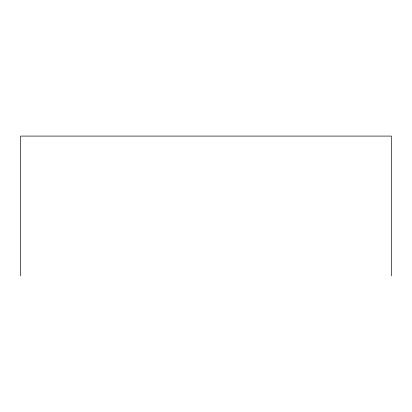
<?xml version="1.0" encoding="UTF-8"?>
<svg xmlns="http://www.w3.org/2000/svg" width="412" height="412" viewBox="0 0 412 412"><rect width="100%" height="100%" fill="white"/><g stroke="black" fill="none" stroke-linecap="round" stroke-linejoin="round"><path stroke-width="0.62" d="M391.4 275.911L391.4 136.089L20.6 136.089L20.6 275.911"/></g></svg>
